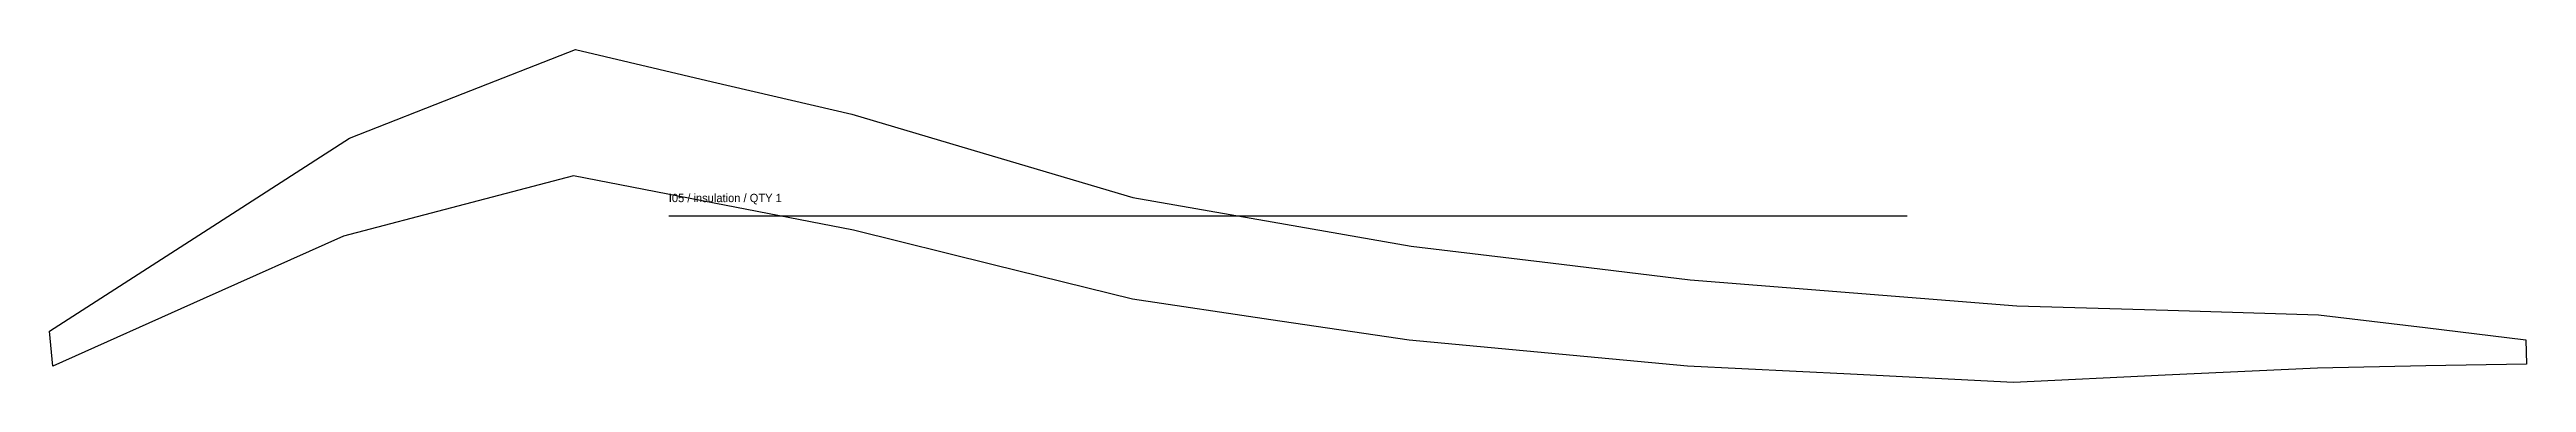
# Model space of a CAD drawing. Header units: millimetres. Extents: x 8 to 2691, y 8 to 369.
import ezdxf

# ---------------------------------------------------------------- set-up
doc = ezdxf.new("R2010")
doc.units = ezdxf.units.MM
for name, color, linetype in [('CUT', 7, 'Continuous'), ('GRAIN', 3, 'Continuous'), ('ID', 7, 'Continuous'), ('SEW', 5, 'Continuous')]:
    doc.layers.add(name, color=color, linetype=linetype)

msp = doc.modelspace()

# ---------------------------------------------------------------- linework, layer by layer
at = {"layer": 'CUT'}
msp.add_lwpolyline([(12, 25.7), (8.4, 63.6), (180.2, 174.1), (333.4, 272.7), (456.4, 321.1), (578, 368.7), (726.6, 333.9), (877.4, 298.7), (1029.2, 253.5), (1181.7, 208.3), (1332.5, 182), (1483, 155.8), (1634.1, 137.5), (1785.2, 119.3), (1962.1, 105.1), (2139, 91), (2302.8, 86.2), (2466, 81.4), (2581.4, 67.5), (2690.4, 54.3), (2691.1, 27.9), (2582.1, 25.9), (2464.9, 23.6), (2299.9, 15.8), (2135.4, 8), (1959, 16.9), (1782.4, 25.7), (1631.7, 39.7), (1481, 53.7), (1331.2, 75.9), (1181.5, 98.1), (1030.6, 135.6), (879.2, 173.1), (728.3, 202.3), (575.9, 231.9), (450.8, 199.1), (326.8, 166.7), (174.8, 98.7)], close=True, dxfattribs=at)
at = {"layer": 'GRAIN'}
msp.add_line((679.1, 188.4), (2020.4, 188.4), dxfattribs=at)
at = {"layer": 'SEW'}
msp.add_lwpolyline([(12, 25.7), (8.4, 63.6), (180.2, 174.1), (333.4, 272.7), (456.4, 321.1), (578, 368.7), (726.6, 333.9), (877.4, 298.7), (1029.2, 253.5), (1181.7, 208.3), (1332.5, 182), (1483, 155.8), (1634.1, 137.5), (1785.2, 119.3), (1962.1, 105.1), (2139, 91), (2302.8, 86.2), (2466, 81.4), (2581.4, 67.5), (2690.4, 54.3), (2691.1, 27.9), (2582.1, 25.9), (2464.9, 23.6), (2299.9, 15.8), (2135.4, 8), (1959, 16.9), (1782.4, 25.7), (1631.7, 39.7), (1481, 53.7), (1331.2, 75.9), (1181.5, 98.1), (1030.6, 135.6), (879.2, 173.1), (728.3, 202.3), (575.9, 231.9), (450.8, 199.1), (326.8, 166.7), (174.8, 98.7)], close=True, dxfattribs=at)

# ---------------------------------------------------------------- texts
at = {"layer": 'ID'}
msp.add_text('I05 / insulation / QTY 1', height=9, dxfattribs=at).set_placement((679.1, 203.4))

doc.saveas('drawing.dxf')
